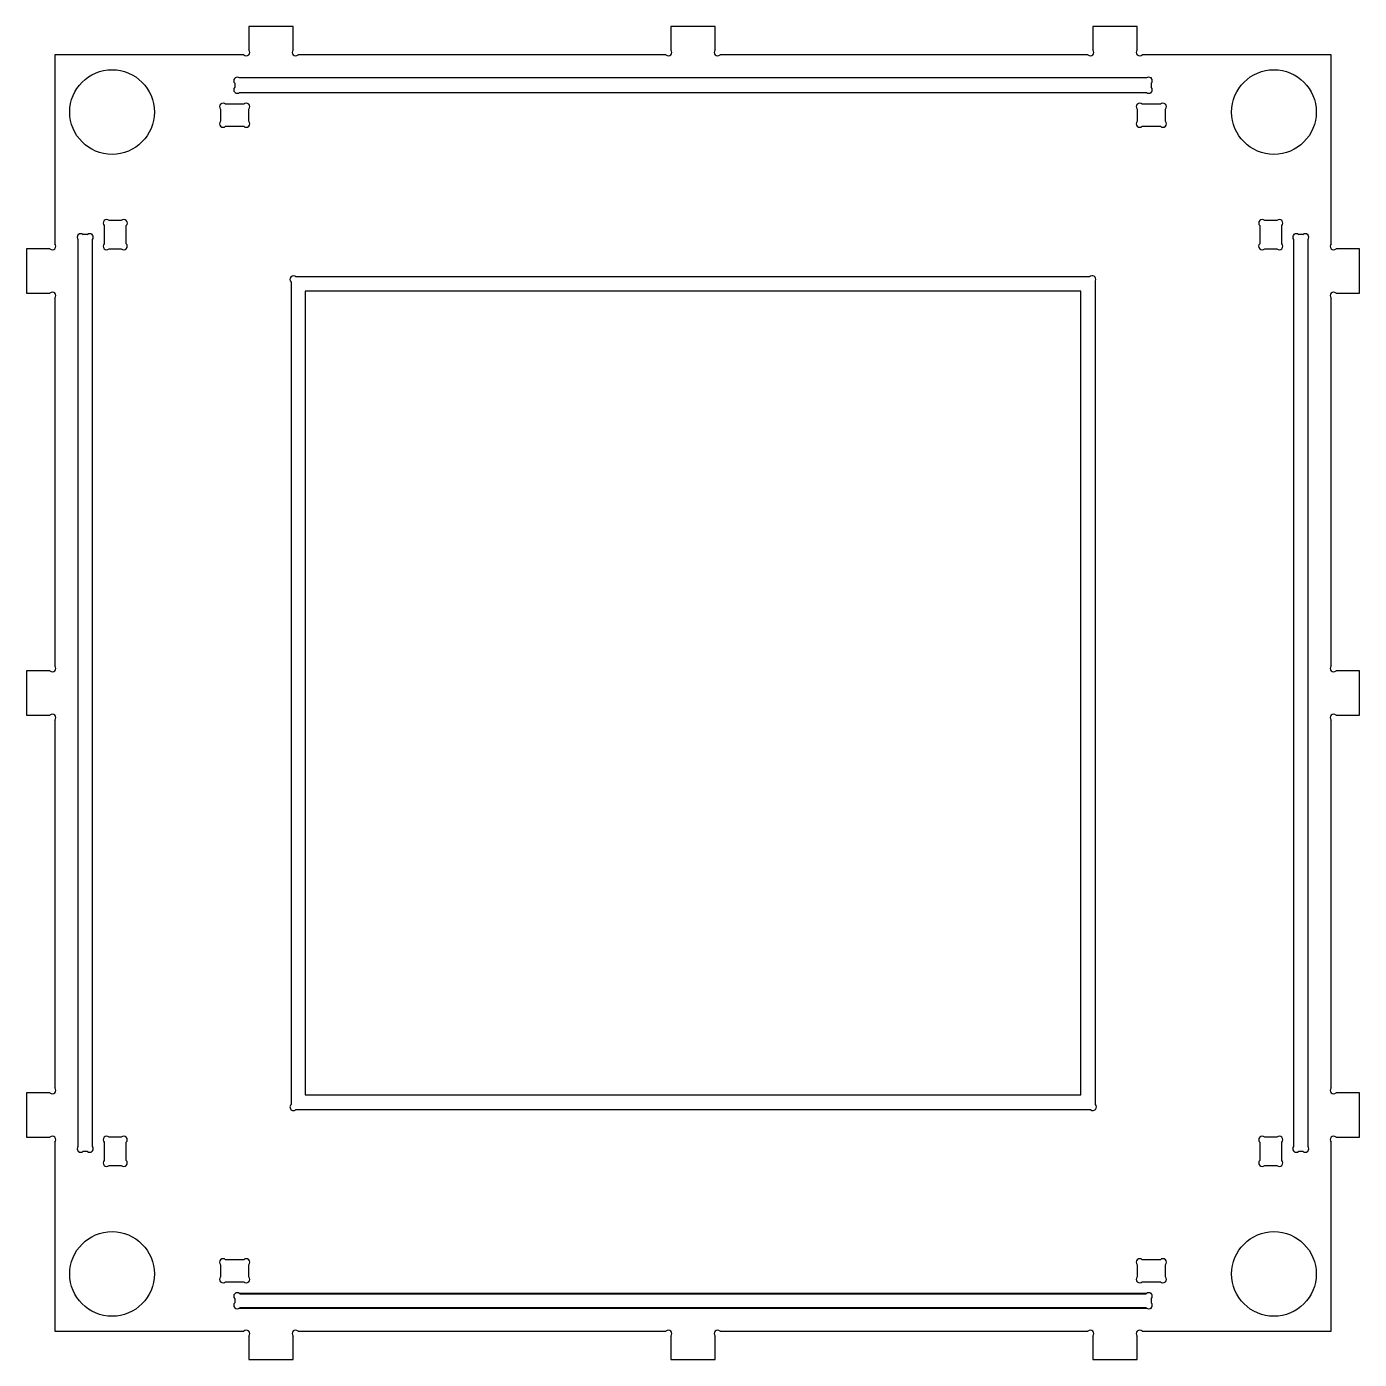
# Model space of a CAD drawing. Extents: x -0.2 to 11.6, y -0.2 to 11.6.
import ezdxf

# ---------------------------------------------------------------- set-up
doc = ezdxf.new("R2010")
doc.units = 0
doc.layers.get('0').update_dxf_attribs({"linetype": 'CONTINUOUS'})

msp = doc.modelspace()

# ---------------------------------------------------------------- linework, layer by layer
at = {"color": 7, "linetype": 'CONTINUOUS'}
for p, q in [((1.719, 11.561), (1.719, 11.355)), ((2.112, 11.561), (1.719, 11.561)), ((2.112, 11.355), (2.112, 11.561)), ((5.459, 11.561), (5.459, 11.355)), ((5.852, 11.561), (5.459, 11.561)), ((5.852, 11.355), (5.852, 11.561)), ((9.199, 11.561), (9.199, 11.355)), ((9.593, 11.561), (9.199, 11.561)), ((9.593, 11.355), (9.593, 11.561)), ((0, 11.311), (0, 9.637)), ((1.674, 11.311), (0, 11.311)), ((5.414, 11.311), (2.156, 11.311)), ((9.155, 11.311), (5.897, 11.311)), ((11.311, 11.311), (9.637, 11.311)), ((11.311, 9.637), (11.311, 11.311)), ((1.596, 11.107), (1.594, 11.107)), ((1.594, 11.107), (1.594, 11.104)), ((9.676, 11.107), (1.635, 11.107)), ((9.718, 11.107), (9.715, 11.107)), ((9.718, 11.104), (9.718, 11.107)), ((1.594, 11.06), (1.594, 11.024)), ((9.718, 11.024), (9.718, 11.06)), ((1.674, 10.875), (1.513, 10.875)), ((1.594, 10.979), (1.594, 10.977)), ((1.594, 10.977), (1.596, 10.977)), ((1.635, 10.977), (9.676, 10.977)), ((9.798, 10.875), (9.637, 10.875)), ((9.715, 10.977), (9.718, 10.977)), ((9.718, 10.977), (9.718, 10.979)), ((1.469, 10.83), (1.469, 10.722)), ((1.719, 10.722), (1.719, 10.83)), ((9.593, 10.83), (9.593, 10.722)), ((9.843, 10.722), (9.843, 10.83)), ((1.513, 10.678), (1.674, 10.678)), ((9.637, 10.678), (9.798, 10.678)), ((0.589, 9.843), (0.481, 9.843)), ((10.83, 9.843), (10.722, 9.843)), ((0.207, 9.718), (0.204, 9.718)), ((0.204, 9.718), (0.204, 9.715)), ((0.287, 9.718), (0.251, 9.718)), ((0.334, 9.718), (0.332, 9.718)), ((0.334, 9.715), (0.334, 9.718)), ((0.436, 9.798), (0.436, 9.637)), ((0.633, 9.637), (0.633, 9.798)), ((10.678, 9.798), (10.678, 9.637)), ((10.875, 9.637), (10.875, 9.798)), ((10.979, 9.718), (10.977, 9.718)), ((10.977, 9.718), (10.977, 9.715)), ((11.06, 9.718), (11.024, 9.718)), ((11.107, 9.718), (11.104, 9.718)), ((11.107, 9.715), (11.107, 9.718)), ((-0.25, 9.593), (-0.25, 9.199)), ((-0.044, 9.593), (-0.25, 9.593)), ((0.204, 9.676), (0.204, 1.635)), ((0.334, 1.635), (0.334, 9.676)), ((0.481, 9.593), (0.589, 9.593)), ((10.722, 9.593), (10.83, 9.593)), ((10.977, 9.676), (10.977, 1.635)), ((11.107, 1.635), (11.107, 9.676)), ((11.561, 9.593), (11.355, 9.593)), ((11.561, 9.199), (11.561, 9.593)), ((9.17, 9.343), (2.137, 9.343)), ((2.094, 9.298), (2.094, 2.009)), ((9.093, 9.218), (2.219, 9.218)), ((2.219, 9.218), (2.219, 2.094)), ((9.093, 2.094), (9.093, 9.218)), ((9.222, 2.009), (9.222, 9.309)), ((-0.25, 9.199), (-0.044, 9.199)), ((0, 9.155), (0, 5.897)), ((11.311, 5.897), (11.311, 9.155)), ((11.355, 9.199), (11.561, 9.199)), ((-0.25, 5.852), (-0.25, 5.459)), ((-0.044, 5.852), (-0.25, 5.852)), ((11.561, 5.852), (11.355, 5.852)), ((11.561, 5.459), (11.561, 5.852)), ((-0.25, 5.459), (-0.044, 5.459)), ((11.355, 5.459), (11.561, 5.459)), ((0, 5.414), (0, 2.156)), ((11.311, 2.156), (11.311, 5.414)), ((-0.25, 2.112), (-0.25, 1.719)), ((-0.044, 2.112), (-0.25, 2.112)), ((2.219, 2.094), (9.093, 2.094)), ((11.561, 2.112), (11.355, 2.112)), ((11.561, 1.719), (11.561, 2.112)), ((2.137, 1.964), (9.178, 1.964)), ((-0.25, 1.719), (-0.044, 1.719)), ((0, 1.674), (0, 0)), ((0.436, 1.674), (0.436, 1.513)), ((0.589, 1.719), (0.481, 1.719)), ((0.633, 1.513), (0.633, 1.674)), ((10.678, 1.674), (10.678, 1.513)), ((10.83, 1.719), (10.722, 1.719)), ((10.875, 1.513), (10.875, 1.674)), ((11.311, 0), (11.311, 1.674)), ((11.355, 1.719), (11.561, 1.719)), ((0.204, 1.596), (0.204, 1.594)), ((0.204, 1.594), (0.207, 1.594)), ((0.251, 1.594), (0.287, 1.594)), ((0.332, 1.594), (0.334, 1.594)), ((0.334, 1.594), (0.334, 1.596)), ((10.977, 1.596), (10.977, 1.594)), ((10.977, 1.594), (10.979, 1.594)), ((11.024, 1.594), (11.06, 1.594)), ((11.104, 1.594), (11.107, 1.594)), ((11.107, 1.594), (11.107, 1.596)), ((0.481, 1.469), (0.589, 1.469)), ((10.722, 1.469), (10.83, 1.469)), ((1.674, 0.633), (1.513, 0.633)), ((9.798, 0.633), (9.637, 0.633)), ((1.469, 0.589), (1.469, 0.481)), ((1.719, 0.481), (1.719, 0.589)), ((9.593, 0.589), (9.593, 0.481)), ((9.843, 0.481), (9.843, 0.589)), ((1.513, 0.436), (1.674, 0.436)), ((9.637, 0.436), (9.798, 0.436)), ((1.596, 0.334), (1.594, 0.334)), ((1.594, 0.334), (1.594, 0.332)), ((1.594, 0.287), (1.594, 0.251)), ((9.676, 0.334), (1.635, 0.334)), ((1.638, 0.332), (9.673, 0.332)), ((9.718, 0.334), (9.715, 0.334)), ((9.718, 0.332), (9.718, 0.334)), ((9.718, 0.251), (9.718, 0.287)), ((1.594, 0.207), (1.594, 0.204)), ((1.594, 0.204), (1.596, 0.204)), ((1.635, 0.204), (9.676, 0.204)), ((9.673, 0.207), (1.638, 0.207)), ((9.715, 0.204), (9.718, 0.204)), ((9.718, 0.204), (9.718, 0.207)), ((0, 0), (1.674, 0)), ((2.156, 0), (5.414, 0)), ((5.897, 0), (9.155, 0)), ((9.637, 0), (11.311, 0)), ((1.719, -0.044), (1.719, -0.25)), ((2.112, -0.25), (2.112, -0.044)), ((5.459, -0.044), (5.459, -0.25)), ((5.852, -0.25), (5.852, -0.044)), ((9.199, -0.044), (9.199, -0.25)), ((9.593, -0.25), (9.593, -0.044)), ((1.719, -0.25), (2.112, -0.25)), ((5.459, -0.25), (5.852, -0.25)), ((9.199, -0.25), (9.593, -0.25))]:
    msp.add_line(p, q, dxfattribs=at)
for centre in [(0.507, 10.804), (10.804, 10.804), (0.507, 0.507), (10.804, 0.507)]:
    msp.add_circle(centre, 0.375, dxfattribs=at)
for centre, radius, start, end in [((1.696, 11.333), 0.0313, 225, 45), ((2.134, 11.333), 0.0312, 135, 315), ((5.437, 11.333), 0.0312, 225, 45), ((5.874, 11.333), 0.0312, 135, 315), ((9.177, 11.333), 0.0312, 225, 45), ((9.615, 11.333), 0.0312, 135, 315), ((1.616, 11.082), 0.0312, 135, 225), ((1.616, 11.082), 0.0313, 51.916, 128.084), ((9.695, 11.082), 0.0313, 51.916, 128.084), ((9.695, 11.082), 0.0313, 315, 45), ((1.616, 11.002), 0.0313, 135, 225), ((9.695, 11.002), 0.0313, 315, 45), ((1.491, 10.852), 0.0312, 45, 225), ((1.616, 11.002), 0.0313, 231.916, 308.084), ((1.696, 10.852), 0.0312, 315, 135), ((9.615, 10.852), 0.0312, 45, 225), ((9.695, 11.002), 0.0313, 231.916, 308.084), ((9.82, 10.852), 0.0312, 315, 135), ((1.491, 10.7), 0.0312, 135, 315), ((1.696, 10.7), 0.0312, 225, 45), ((9.615, 10.7), 0.0312, 135, 315), ((9.82, 10.7), 0.0312, 225, 45), ((0.459, 9.82), 0.0312, 45, 225), ((0.611, 9.82), 0.0313, 315, 135), ((10.7, 9.82), 0.0312, 45, 225), ((10.852, 9.82), 0.0312, 315, 135), ((0.229, 9.695), 0.0313, 141.916, 218.084), ((0.229, 9.695), 0.0313, 45, 135), ((0.309, 9.695), 0.0313, 45, 135), ((0.309, 9.695), 0.0313, 321.916, 38.084), ((11.002, 9.695), 0.0312, 141.916, 218.084), ((11.002, 9.695), 0.0313, 45, 135), ((11.082, 9.695), 0.0312, 45, 135), ((11.082, 9.695), 0.0312, 321.916, 38.084), ((-0.022, 9.615), 0.0313, 225, 45), ((0.459, 9.615), 0.0312, 135, 315), ((0.611, 9.615), 0.0312, 225, 45), ((10.7, 9.615), 0.0313, 135, 315), ((10.852, 9.615), 0.0313, 225, 45), ((11.333, 9.615), 0.0312, 135, 315), ((2.115, 9.32), 0.0312, 45.9879, 225.9879), ((9.194, 9.322), 0.0313, 335.1701, 139.5009), ((-0.022, 9.177), 0.0312, 315, 135), ((11.333, 9.177), 0.0313, 45, 225), ((-0.022, 5.874), 0.0313, 225, 45), ((11.333, 5.874), 0.0312, 135, 315), ((-0.022, 5.437), 0.0312, 315, 135), ((11.333, 5.437), 0.0313, 45, 225), ((-0.022, 2.134), 0.0313, 225, 45), ((11.333, 2.134), 0.0312, 135, 315), ((2.115, 1.986), 0.0313, 133.9768, 313.9768), ((9.2, 1.986), 0.0313, 225.9879, 45.9879), ((-0.022, 1.696), 0.0312, 315, 135), ((0.459, 1.696), 0.0313, 45, 225), ((0.611, 1.696), 0.0312, 315, 135), ((10.7, 1.696), 0.0312, 45, 225), ((10.852, 1.696), 0.0312, 315, 135), ((11.333, 1.696), 0.0313, 45, 225), ((0.229, 1.616), 0.0312, 141.916, 218.084), ((0.229, 1.616), 0.0312, 225, 315), ((0.309, 1.616), 0.0313, 225, 315), ((0.309, 1.616), 0.0312, 321.916, 38.084), ((11.002, 1.616), 0.0313, 141.916, 218.084), ((11.002, 1.616), 0.0313, 225, 315), ((11.082, 1.616), 0.0313, 225, 315), ((11.082, 1.616), 0.0313, 321.916, 38.084), ((0.459, 1.491), 0.0312, 135, 315), ((0.611, 1.491), 0.0312, 225, 45), ((10.7, 1.491), 0.0312, 135, 315), ((10.852, 1.491), 0.0312, 225, 45), ((1.491, 0.611), 0.0312, 45, 225), ((1.696, 0.611), 0.0312, 315, 135), ((9.615, 0.611), 0.0312, 45, 225), ((9.82, 0.611), 0.0312, 315, 135), ((1.491, 0.459), 0.0312, 135, 315), ((1.696, 0.459), 0.0312, 225, 45), ((9.615, 0.459), 0.0312, 135, 315), ((9.82, 0.459), 0.0312, 225, 45), ((1.616, 0.309), 0.0313, 45, 225), ((1.616, 0.229), 0.0313, 135, 315), ((9.695, 0.309), 0.0313, 315, 135), ((9.695, 0.229), 0.0313, 225, 45), ((1.696, -0.022), 0.0312, 315, 135), ((2.134, -0.022), 0.0312, 45, 225), ((5.437, -0.022), 0.0312, 315, 135), ((5.874, -0.022), 0.0312, 45, 225), ((9.177, -0.022), 0.0312, 315, 135), ((9.615, -0.022), 0.0313, 45, 225)]:
    msp.add_arc(centre, radius, start, end, dxfattribs=at)

doc.saveas('drawing.dxf')
